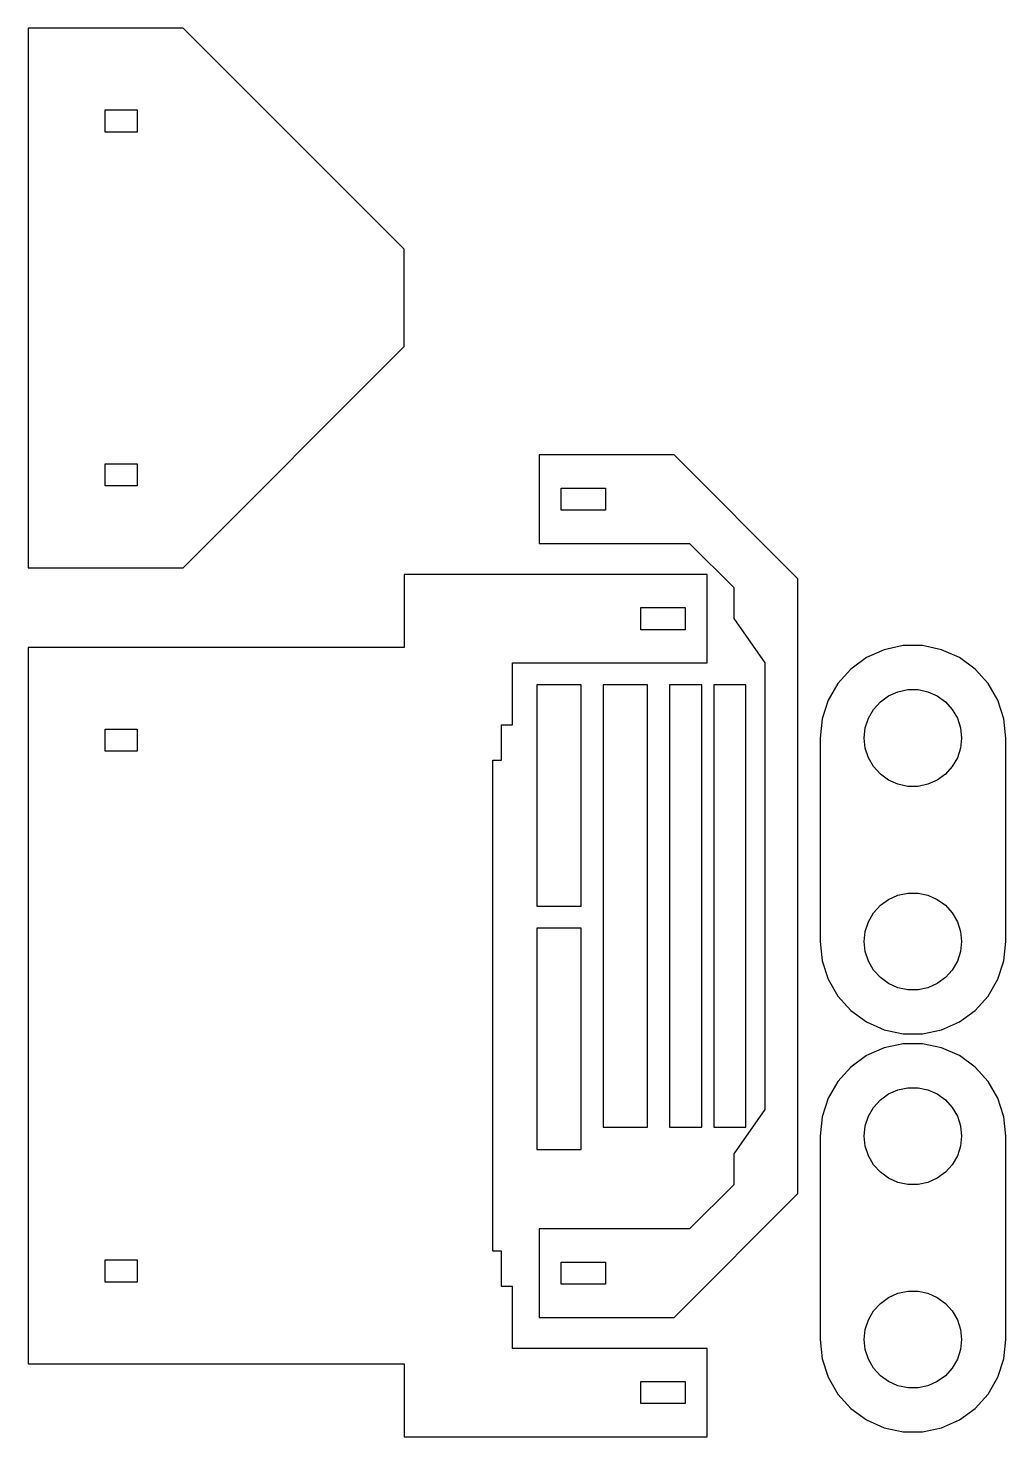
# Model space of a CAD drawing. Header units: metres. Extents: x -85 to 136, y 0 to 318.
import ezdxf

# ---------------------------------------------------------------- set-up
doc = ezdxf.new("R2010")
doc.units = ezdxf.units.M

msp = doc.modelspace()

# ---------------------------------------------------------------- linework, layer by layer
for p, q in [((-50, 318.5), (-85, 318.5)), ((-85, 318.5), (-85, 196.5)), ((0, 268.5), (-50, 318.5)), ((-67.625, 295), (-67.625, 300)), ((-67.625, 300), (-60.375, 300)), ((-60.375, 300), (-60.375, 295)), ((-60.375, 295), (-67.625, 295)), ((0, 246.5), (0, 268.5)), ((-50, 196.5), (0, 246.5)), ((-67.625, 215), (-67.625, 220)), ((-67.625, 220), (-60.375, 220)), ((-60.375, 220), (-60.375, 215)), ((61, 222), (30.5, 222)), ((30.5, 222), (30.5, 202)), ((89, 194), (61, 222)), ((-60.375, 215), (-67.625, 215)), ((35.5, 209.5), (35.5, 214.5)), ((35.5, 214.5), (45.5, 214.5)), ((45.5, 214.5), (45.5, 209.5)), ((45.5, 209.5), (35.5, 209.5)), ((30.5, 202), (64.5, 202)), ((64.5, 202), (74.5, 192)), ((-85, 196.5), (-50, 196.5)), ((68.5, 195), (0, 195)), ((0, 195), (0, 178.5)), ((68.5, 175), (68.5, 195)), ((74.5, 192), (74.5, 185)), ((89, 55), (89, 194)), ((53.5, 182.5), (53.5, 187.5)), ((53.5, 187.5), (63.5, 187.5)), ((63.5, 187.5), (63.5, 182.5)), ((74.5, 185), (81.5, 175)), ((63.5, 182.5), (53.5, 182.5)), ((0, 178.5), (-85, 178.5)), ((-85, 178.5), (-85, 16.5)), ((112.805, 178.885), (108.511, 177.972)), ((117.195, 178.885), (112.805, 178.885)), ((121.489, 177.972), (117.195, 178.885)), ((104.5, 176.187), (100.948, 173.606)), ((108.511, 177.972), (104.5, 176.187)), ((125.5, 176.187), (121.489, 177.972)), ((129.052, 173.606), (125.5, 176.187)), ((24.5, 161), (24.5, 175)), ((24.5, 175), (68.5, 175)), ((81.5, 175), (81.5, 74)), ((100.948, 173.606), (98.0107, 170.343)), ((131.989, 170.343), (129.052, 173.606)), ((40, 170), (30, 170)), ((30, 170), (30, 120)), ((40, 120), (40, 170)), ((55, 170), (45, 170)), ((45, 170), (45, 70)), ((55, 70), (55, 170)), ((67.25, 170), (60, 170)), ((60, 170), (60, 70)), ((67.25, 70), (67.25, 170)), ((77.25, 170), (70, 170)), ((70, 170), (70, 70)), ((77.25, 70), (77.25, 170)), ((98.0107, 170.343), (95.8156, 166.541)), ((111.601, 168.462), (113.85, 168.94)), ((113.85, 168.94), (116.15, 168.94)), ((116.15, 168.94), (118.399, 168.462)), ((134.184, 166.541), (131.989, 170.343)), ((95.8156, 166.541), (94.4589, 162.366)), ((106.101, 164.466), (107.64, 166.175)), ((107.64, 166.175), (109.5, 167.526)), ((109.5, 167.526), (111.601, 168.462)), ((118.399, 168.462), (120.5, 167.526)), ((120.5, 167.526), (122.36, 166.175)), ((122.36, 166.175), (123.899, 164.466)), ((135.541, 162.366), (134.184, 166.541)), ((104.24, 160.287), (104.951, 162.474)), ((104.951, 162.474), (106.101, 164.466)), ((123.899, 164.466), (125.049, 162.474)), ((125.049, 162.474), (125.76, 160.287)), ((-67.625, 155), (-67.625, 160)), ((-67.625, 160), (-60.375, 160)), ((-60.375, 160), (-60.375, 155)), ((22, 153), (22, 161)), ((22, 161), (24.5, 161)), ((94.4589, 162.366), (94, 158)), ((104, 158), (104.24, 160.287)), ((125.76, 160.287), (126, 158)), ((136, 158), (135.541, 162.366)), ((94, 158), (94, 112)), ((104.24, 155.713), (104, 158)), ((126, 158), (125.76, 155.713)), ((136, 112), (136, 158)), ((-60.375, 155), (-67.625, 155)), ((20, 42), (20, 153)), ((20, 153), (22, 153)), ((104.951, 153.526), (104.24, 155.713)), ((106.101, 151.534), (104.951, 153.526)), ((125.049, 153.526), (123.899, 151.534)), ((125.76, 155.713), (125.049, 153.526)), ((107.64, 149.825), (106.101, 151.534)), ((109.5, 148.474), (107.64, 149.825)), ((122.36, 149.825), (120.5, 148.474)), ((123.899, 151.534), (122.36, 149.825)), ((111.601, 147.538), (109.5, 148.474)), ((113.85, 147.06), (111.601, 147.538)), ((116.15, 147.06), (113.85, 147.06)), ((118.399, 147.538), (116.15, 147.06)), ((120.5, 148.474), (118.399, 147.538)), ((107.64, 120.175), (109.5, 121.526)), ((109.5, 121.526), (111.601, 122.462)), ((111.601, 122.462), (113.85, 122.94)), ((113.85, 122.94), (116.15, 122.94)), ((116.15, 122.94), (118.399, 122.462)), ((118.399, 122.462), (120.5, 121.526)), ((120.5, 121.526), (122.36, 120.175)), ((30, 120), (40, 120)), ((104.951, 116.474), (106.101, 118.466)), ((106.101, 118.466), (107.64, 120.175)), ((122.36, 120.175), (123.899, 118.466)), ((123.899, 118.466), (125.049, 116.474)), ((40, 115), (30, 115)), ((30, 115), (30, 65)), ((40, 65), (40, 115)), ((104.24, 114.287), (104.951, 116.474)), ((125.049, 116.474), (125.76, 114.287)), ((94, 112), (94.4589, 107.634)), ((104, 112), (104.24, 114.287)), ((104.24, 109.713), (104, 112)), ((125.76, 114.287), (126, 112)), ((126, 112), (125.76, 109.713)), ((135.541, 107.634), (136, 112)), ((104.951, 107.526), (104.24, 109.713)), ((125.76, 109.713), (125.049, 107.526)), ((94.4589, 107.634), (95.8156, 103.459)), ((106.101, 105.534), (104.951, 107.526)), ((107.64, 103.825), (106.101, 105.534)), ((123.899, 105.534), (122.36, 103.825)), ((125.049, 107.526), (123.899, 105.534)), ((134.184, 103.459), (135.541, 107.634)), ((95.8156, 103.459), (98.0107, 99.6565)), ((109.5, 102.474), (107.64, 103.825)), ((111.601, 101.538), (109.5, 102.474)), ((120.5, 102.474), (118.399, 101.538)), ((122.36, 103.825), (120.5, 102.474)), ((131.989, 99.6565), (134.184, 103.459)), ((98.0107, 99.6565), (100.948, 96.394)), ((113.85, 101.06), (111.601, 101.538)), ((116.15, 101.06), (113.85, 101.06)), ((118.399, 101.538), (116.15, 101.06)), ((129.052, 96.394), (131.989, 99.6565)), ((100.948, 96.394), (104.5, 93.8135)), ((125.5, 93.8135), (129.052, 96.394)), ((104.5, 93.8135), (108.511, 92.0278)), ((121.489, 92.0278), (125.5, 93.8135)), ((108.511, 92.0278), (112.805, 91.1151)), ((112.805, 91.1151), (117.195, 91.1151)), ((117.195, 91.1151), (121.489, 92.0278)), ((104.5, 86.1865), (100.948, 83.606)), ((108.511, 87.9722), (104.5, 86.1865)), ((112.805, 88.8849), (108.511, 87.9722)), ((117.195, 88.8849), (112.805, 88.8849)), ((121.489, 87.9722), (117.195, 88.8849)), ((125.5, 86.1865), (121.489, 87.9722)), ((129.052, 83.606), (125.5, 86.1865)), ((100.948, 83.606), (98.0107, 80.3435)), ((131.989, 80.3435), (129.052, 83.606)), ((98.0107, 80.3435), (95.8156, 76.5415)), ((134.184, 76.5415), (131.989, 80.3435)), ((95.8156, 76.5415), (94.4589, 72.3661)), ((107.64, 76.1746), (109.5, 77.5263)), ((109.5, 77.5263), (111.601, 78.4616)), ((111.601, 78.4616), (113.85, 78.9397)), ((113.85, 78.9397), (116.15, 78.9397)), ((116.15, 78.9397), (118.399, 78.4616)), ((118.399, 78.4616), (120.5, 77.5263)), ((120.5, 77.5263), (122.36, 76.1746)), ((135.541, 72.3661), (134.184, 76.5415)), ((81.5, 74), (74.5, 64)), ((104.951, 72.4741), (106.101, 74.4656)), ((106.101, 74.4656), (107.64, 76.1746)), ((122.36, 76.1746), (123.899, 74.4656)), ((123.899, 74.4656), (125.049, 72.4741)), ((94.4589, 72.3661), (94, 68)), ((104, 68), (104.24, 70.287)), ((104.24, 70.287), (104.951, 72.4741)), ((125.049, 72.4741), (125.76, 70.287)), ((125.76, 70.287), (126, 68)), ((136, 68), (135.541, 72.3661)), ((45, 70), (55, 70)), ((60, 70), (67.25, 70)), ((70, 70), (77.25, 70)), ((94, 68), (94, 22)), ((104.24, 65.713), (104, 68)), ((126, 68), (125.76, 65.713)), ((136, 22), (136, 68)), ((30, 65), (40, 65)), ((74.5, 64), (74.5, 57)), ((104.951, 63.5259), (104.24, 65.713)), ((125.76, 65.713), (125.049, 63.5259)), ((106.101, 61.5343), (104.951, 63.5259)), ((107.64, 59.8254), (106.101, 61.5343)), ((123.899, 61.5343), (122.36, 59.8254)), ((125.049, 63.5259), (123.899, 61.5343)), ((109.5, 58.4737), (107.64, 59.8254)), ((111.601, 57.5384), (109.5, 58.4737)), ((113.85, 57.0603), (111.601, 57.5384)), ((118.399, 57.5384), (116.15, 57.0603)), ((120.5, 58.4737), (118.399, 57.5384)), ((122.36, 59.8254), (120.5, 58.4737)), ((61, 27), (89, 55)), ((74.5, 57), (64.5, 47)), ((116.15, 57.0603), (113.85, 57.0603)), ((64.5, 47), (30.5, 47)), ((30.5, 47), (30.5, 27)), ((22, 42), (20, 42)), ((22, 34), (22, 42)), ((-67.625, 35), (-67.625, 40)), ((-67.625, 40), (-60.375, 40)), ((-60.375, 40), (-60.375, 35)), ((35.5, 34.5), (35.5, 39.5)), ((35.5, 39.5), (45.5, 39.5)), ((45.5, 39.5), (45.5, 34.5)), ((-60.375, 35), (-67.625, 35)), ((24.5, 34), (22, 34)), ((24.5, 20), (24.5, 34)), ((45.5, 34.5), (35.5, 34.5)), ((109.5, 31.5263), (111.601, 32.4616)), ((111.601, 32.4616), (113.85, 32.9397)), ((113.85, 32.9397), (116.15, 32.9397)), ((116.15, 32.9397), (118.399, 32.4616)), ((118.399, 32.4616), (120.5, 31.5263)), ((106.101, 28.4656), (107.64, 30.1746)), ((107.64, 30.1746), (109.5, 31.5263)), ((120.5, 31.5263), (122.36, 30.1746)), ((122.36, 30.1746), (123.899, 28.4656)), ((30.5, 27), (61, 27)), ((104.24, 24.287), (104.951, 26.4741)), ((104.951, 26.4741), (106.101, 28.4656)), ((123.899, 28.4656), (125.049, 26.4741)), ((125.049, 26.4741), (125.76, 24.287)), ((104, 22), (104.24, 24.287)), ((125.76, 24.287), (126, 22)), ((68.5, 20), (24.5, 20)), ((68.5, 0), (68.5, 20)), ((94, 22), (94.4589, 17.6339)), ((104.24, 19.713), (104, 22)), ((104.951, 17.5259), (104.24, 19.713)), ((125.76, 19.713), (125.049, 17.5259)), ((126, 22), (125.76, 19.713)), ((135.541, 17.6339), (136, 22)), ((-85, 16.5), (0, 16.5)), ((0, 16.5), (0, 0)), ((94.4589, 17.6339), (95.8156, 13.4585)), ((106.101, 15.5344), (104.951, 17.5259)), ((125.049, 17.5259), (123.899, 15.5344)), ((134.184, 13.4585), (135.541, 17.6339)), ((95.8156, 13.4585), (98.0107, 9.6565)), ((107.64, 13.8254), (106.101, 15.5344)), ((109.5, 12.4737), (107.64, 13.8254)), ((122.36, 13.8254), (120.5, 12.4737)), ((123.899, 15.5344), (122.36, 13.8254)), ((131.989, 9.6565), (134.184, 13.4585)), ((53.5, 7.5), (53.5, 12.5)), ((53.5, 12.5), (63.5, 12.5)), ((63.5, 12.5), (63.5, 7.5)), ((98.0107, 9.6565), (100.948, 6.394)), ((111.601, 11.5384), (109.5, 12.4737)), ((113.85, 11.0603), (111.601, 11.5384)), ((116.15, 11.0603), (113.85, 11.0603)), ((118.399, 11.5384), (116.15, 11.0603)), ((120.5, 12.4737), (118.399, 11.5384)), ((129.052, 6.394), (131.989, 9.6565)), ((63.5, 7.5), (53.5, 7.5)), ((100.948, 6.394), (104.5, 3.8135)), ((125.5, 3.8135), (129.052, 6.394)), ((104.5, 3.8135), (108.511, 2.0278)), ((121.489, 2.0278), (125.5, 3.8135)), ((0, 0), (68.5, 0)), ((108.511, 2.0278), (112.805, 1.1151)), ((112.805, 1.1151), (117.195, 1.1151)), ((117.195, 1.1151), (121.489, 2.0278))]:
    msp.add_line(p, q)

doc.saveas('drawing.dxf')
